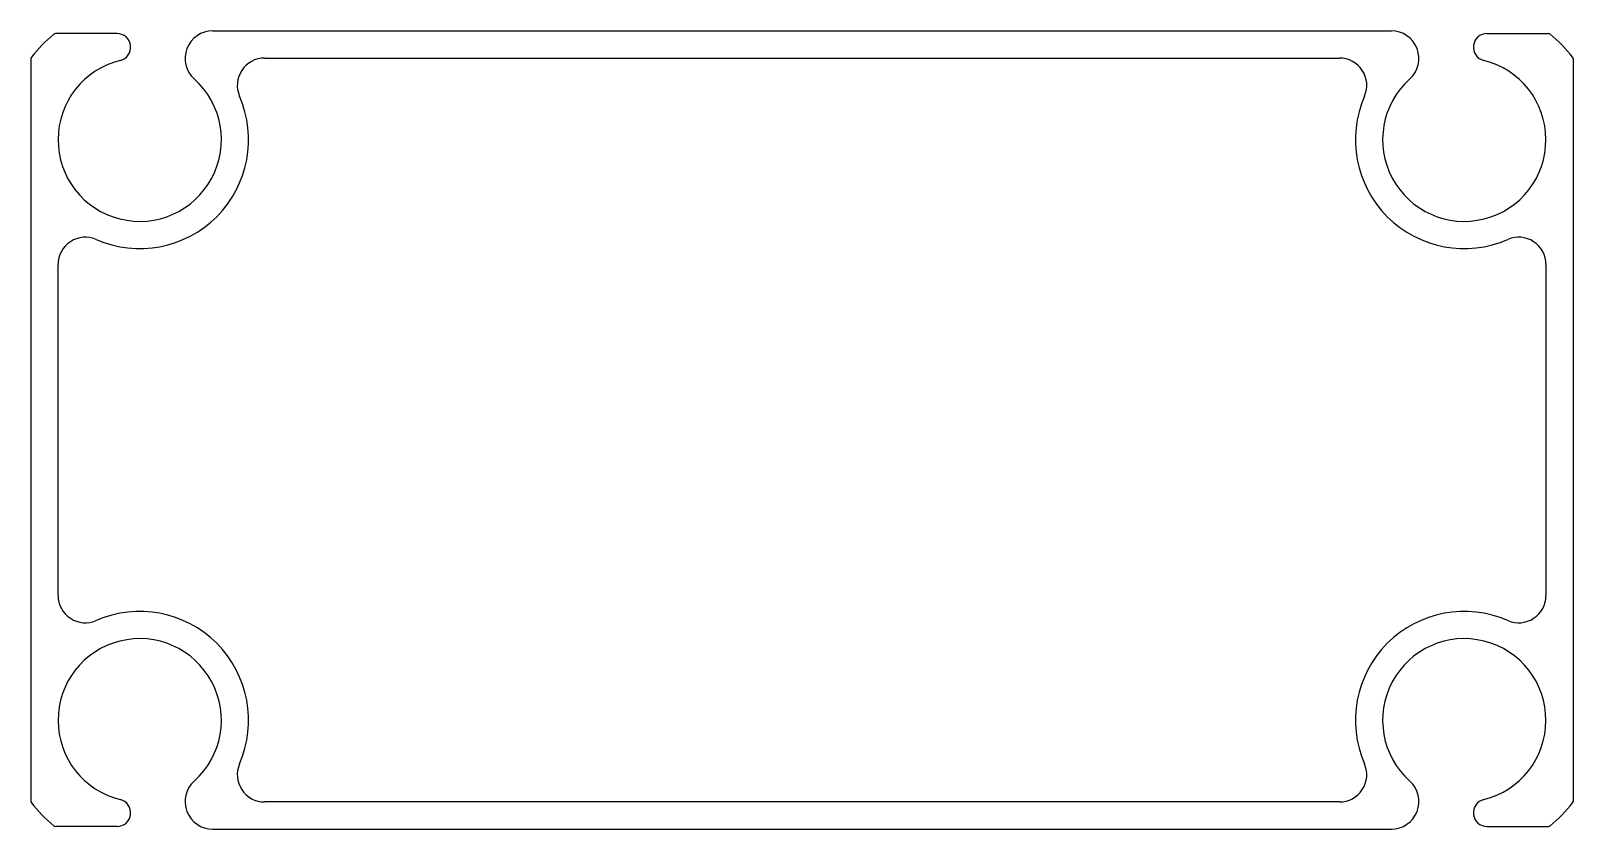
# Model space of a CAD drawing. Extents: x 2290 to 2460, y 1538 to 1626.
import ezdxf

# ---------------------------------------------------------------- set-up
doc = ezdxf.new("R2010")
doc.units = 0
doc.layers.get('0').update_dxf_attribs({"linetype": 'CONTINUOUS'})

msp = doc.modelspace()

# ---------------------------------------------------------------- linework, layer by layer
for p, q in [((2299.52, 1625.52), (2292.74, 1625.52)), ((2310.06, 1625.82), (2439.98, 1625.82)), ((2450.52, 1625.52), (2457.3, 1625.52)), ((2290.02, 1622.72), (2290.02, 1540.92)), ((2315.77, 1622.82), (2434.27, 1622.82)), ((2460.02, 1622.72), (2460.02, 1540.92)), ((2293.02, 1563.57), (2293.02, 1600.07)), ((2457.02, 1600.07), (2457.02, 1563.57)), ((2434.27, 1540.82), (2315.77, 1540.82)), ((2299.52, 1538.12), (2292.74, 1538.12)), ((2310.06, 1537.82), (2439.98, 1537.82)), ((2450.52, 1538.12), (2457.3, 1538.12))]:
    msp.add_line(p, q)
for centre, radius, start, end in [((2302.02, 1613.82), 15, 129.1487, 142.7421), ((2292.74, 1625.22), 0.3, 90, 129.1487), ((2299.52, 1624.02), 1.5, 283.7789, 90), ((2310.06, 1622.78), 3.04, 90, 228.1076), ((2439.98, 1622.78), 3.04, 311.8924, 90), ((2450.52, 1624.02), 1.5, 90, 256.2211), ((2457.3, 1625.22), 0.3, 50.8513, 90), ((2448.02, 1613.82), 15, 37.2579, 50.8513), ((2290.32, 1622.72), 0.3, 142.7421, 180), ((2302.02, 1613.82), 9, 103.7789, 48.1076), ((2315.77, 1619.82), 3, 90, 203.5782), ((2434.27, 1619.82), 3, 336.4218, 90), ((2448.02, 1613.82), 9, 131.8924, 76.2211), ((2459.72, 1622.72), 0.3, 0, 37.2579), ((2302.02, 1613.82), 12, 246.4218, 23.5782), ((2448.02, 1613.82), 12, 156.4218, 293.5782), ((2296.02, 1600.07), 3, 66.4218, 180), ((2454.02, 1600.07), 3, 0, 113.5782), ((2296.02, 1563.57), 3, 180, 293.5782), ((2454.02, 1563.57), 3, 246.4218, 0), ((2302.02, 1549.82), 12, 336.4218, 113.5782), ((2448.02, 1549.82), 12, 66.4218, 203.5782), ((2302.02, 1549.82), 9, 311.8924, 256.2211), ((2448.02, 1549.82), 9, 283.7789, 228.1076), ((2315.77, 1543.82), 3, 156.4218, 270), ((2434.27, 1543.82), 3, 270, 23.5782), ((2310.06, 1540.86), 3.04, 131.8924, 270), ((2439.98, 1540.86), 3.04, 270, 48.1076), ((2290.32, 1540.92), 0.3, 180, 217.2579), ((2302.02, 1549.82), 15, 217.2579, 230.8513), ((2299.52, 1539.62), 1.5, 270, 76.2211), ((2450.52, 1539.62), 1.5, 103.7789, 270), ((2448.02, 1549.82), 15, 309.1487, 322.7421), ((2459.72, 1540.92), 0.3, 322.7421, 0), ((2292.74, 1538.42), 0.3, 230.8513, 270), ((2457.3, 1538.42), 0.3, 270, 309.1487)]:
    msp.add_arc(centre, radius, start, end)

doc.saveas('drawing.dxf')
